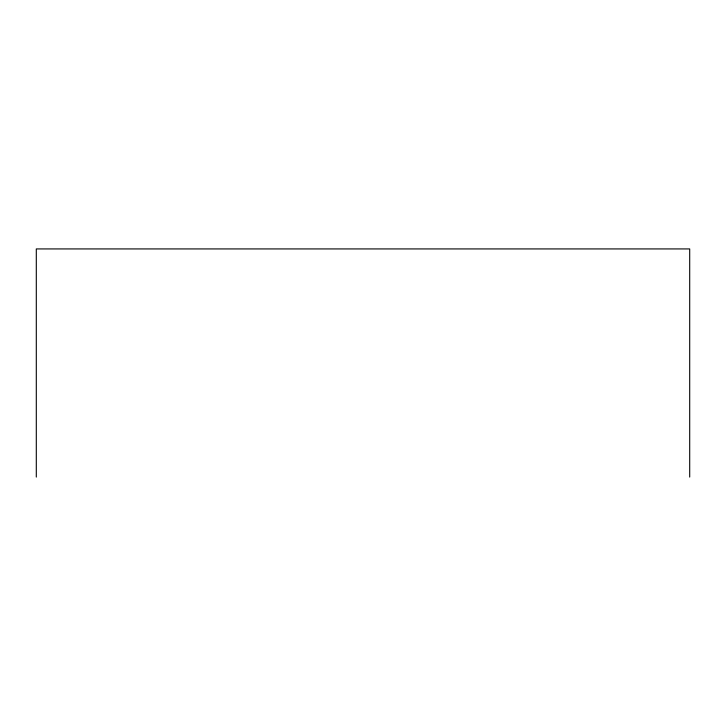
<?xml version="1.0" encoding="UTF-8"?>
<svg xmlns="http://www.w3.org/2000/svg" width="726" height="726" viewBox="0 0 726 726"><rect width="100%" height="100%" fill="white"/><g stroke="black" fill="none" stroke-linecap="round" stroke-linejoin="round"><path stroke-width="1.09" d="M689.7 477.073L689.7 248.927L36.3 248.927L36.3 477.073"/></g></svg>
